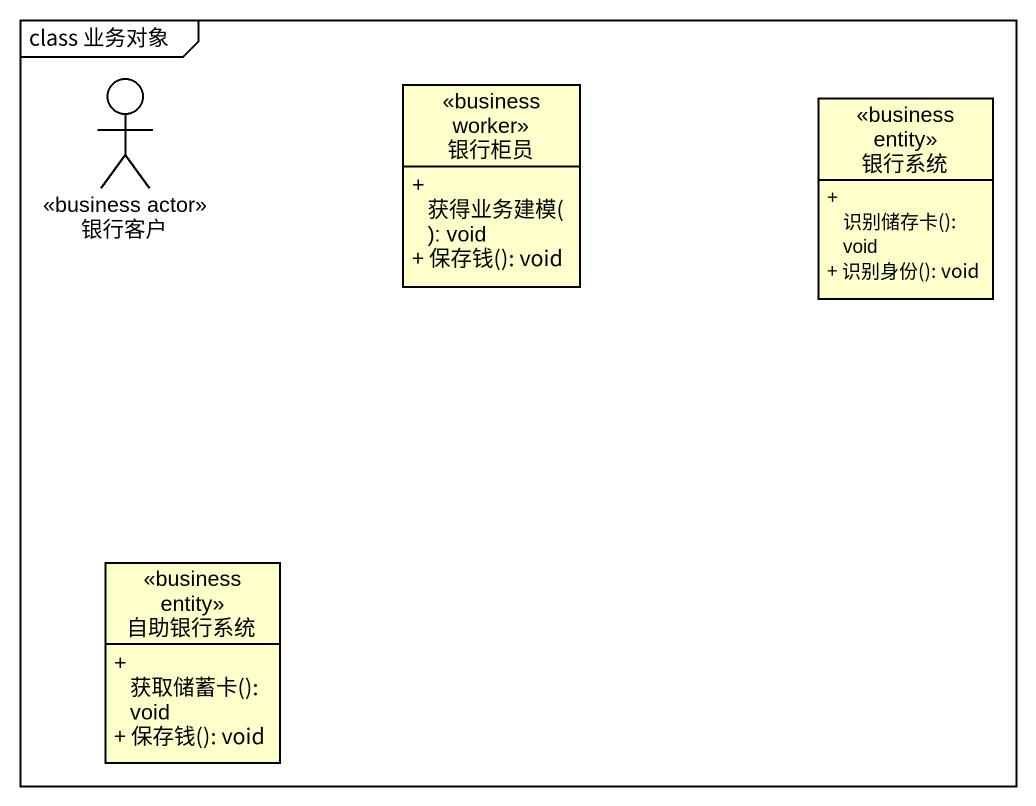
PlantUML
@startuml
mainframe class 业务对象
allowmixing
hide circle
hide empty members
skinparam classAttributeIconSize 0
actor 银行客户 <<business actor>>
class 银行柜员 <<business worker>> {
  + 获得业务建模(): void
  + 保存钱(): void
}
class 银行系统 <<business entity>> {
  + 识别储存卡(): void
  + 识别身份(): void
}
class 自助银行系统 <<business entity>> {
  + 获取储蓄卡(): void
  + 保存钱(): void
}
@enduml
